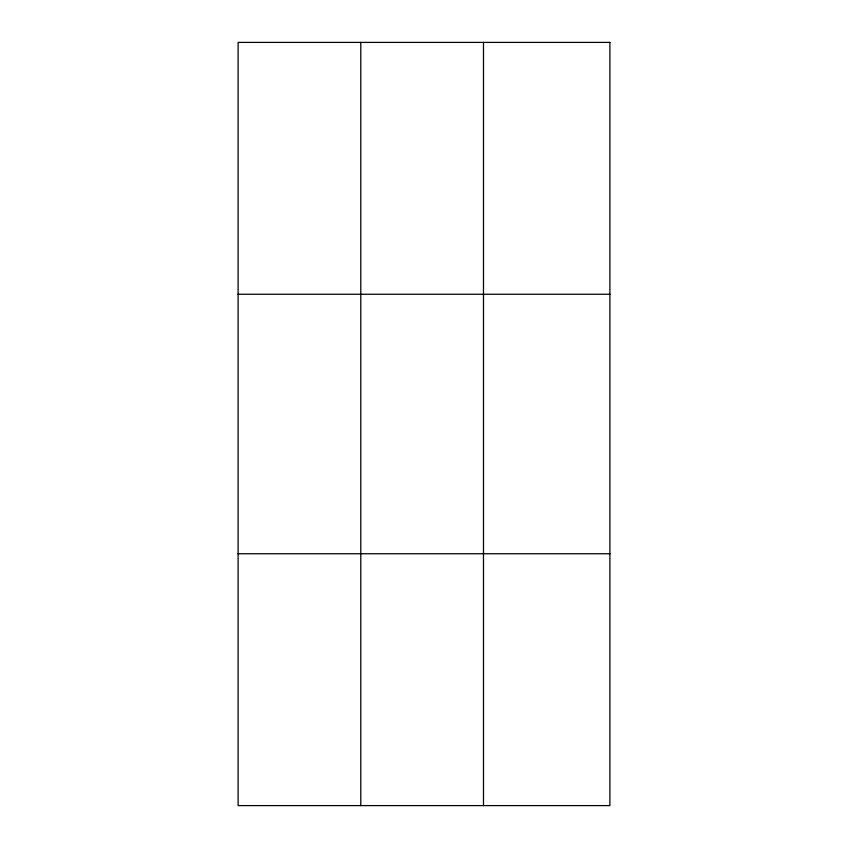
<?xml version="1.0" encoding="UTF-8"?>
<svg xmlns="http://www.w3.org/2000/svg" width="848" height="848" viewBox="0 0 848 848"><rect width="100%" height="100%" fill="white"/><g stroke="black" fill="none" stroke-linecap="round" stroke-linejoin="round"><path stroke-width="1.27" d="M360.792 805.6L360.792 42.4M483.487 805.6L483.487 42.4M238.108 294.256L609.892 294.256M238.108 553.744L609.892 553.744M609.892 42.4L609.892 805.6L238.108 805.6L238.108 42.4L609.892 42.4"/></g></svg>
